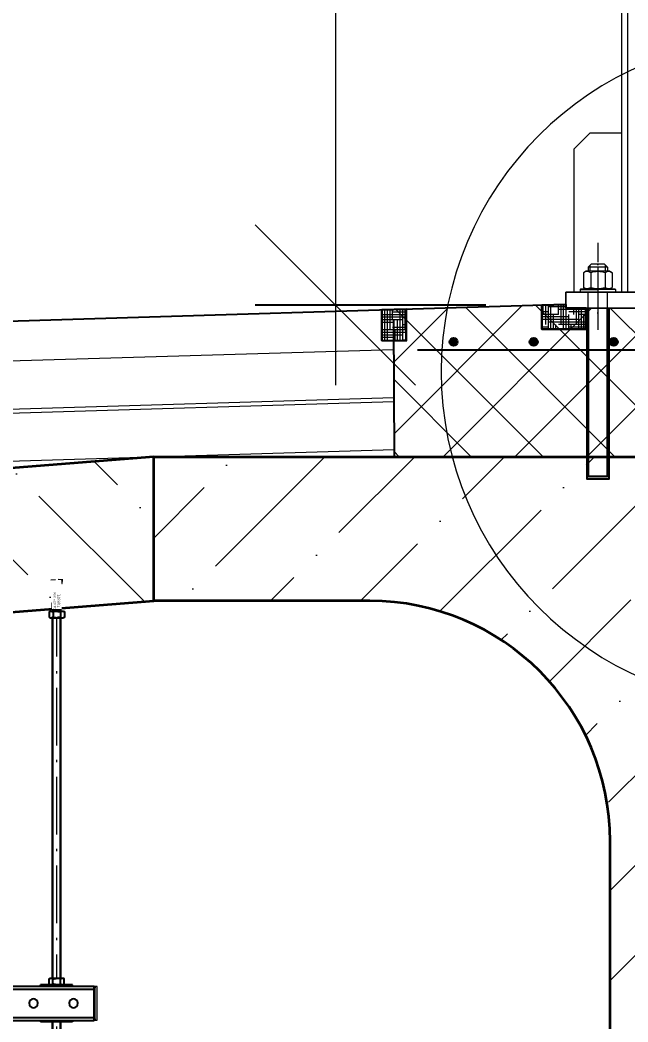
# Model space of a CAD drawing. Header units: millimetres. Extents: x 6546658 to 12951752, y -1354198 to 1102852.
# Drawn here: x 11716699 to 11717459, y -1867 to -616 of the extents above; entities that cross this region are included whole.
import ezdxf
from ezdxf import colors
from ezdxf.entities.mleader import LeaderData, LeaderLine
from ezdxf.enums import TextEntityAlignment as Align
from ezdxf.math import Vec2, Vec3

# ---------------------------------------------------------------- set-up
doc = ezdxf.new("R2010")
doc.units = ezdxf.units.MM
doc.set_wipeout_variables(frame=1)
for name, pattern in [('ACAD_ISO02W100', [15, 12, -3]), ('ACAD_ISO04W100', [30, 24, -3, 0, -3]), ('ACAD_ISO10W100', [18.5, 12, -3, 0.5, -3]), ('phl_thick', [0]), ('штриховая', [19.05, 12.7, -6.35])]:
    doc.linetypes.add(name, pattern=pattern)
doc.layers.get('Defpoints').update_dxf_attribs({"color": 254, "lineweight": 0})
for name, color, linetype, lineweight in [('!!! Текст', 1, 'Continuous', 25), ('1-Асфальт', 22, 'Continuous', 30), ('1-Бетон', 114, 'Continuous', 35), ('1-Тонкая', 5, 'Continuous', 20), ('1-Штриховка', 8, 'Continuous', 9), ('ИС_Выноска', 3, 'Continuous', 18), ('ИС_Выноски', 3, 'Continuous', 18), ('ИС_ПС_Невид', 4, 'штриховая', 18), ('ИС_ПС_Тон', 71, 'Continuous', 18), ('ИС_Размер', 3, 'Continuous', 18), ('ИС_Размеры', 3, 'Continuous', 18), ('Тонкая', 3, 'Continuous', 15)]:
    doc.layers.add(name, color=color, linetype=linetype, lineweight=lineweight)
doc.layers.add('projection', color=7, linetype='Continuous')
doc.layers.add('Красный поперечник', color=1, linetype='Continuous')
doc.styles.add('0', font='isocpeur.ttf', dxfattribs={"width": 0.8, "oblique": 15})
doc.styles.add('ISO', font='isocpeur.ttf', dxfattribs={"width": 0.8, "oblique": 10})
doc.styles.add('ISOCPEUR', font='isocpeur.ttf', dxfattribs={"width": 0.8, "oblique": 15})
doc.dimstyles.new('М100', dxfattribs={"dimscale": 100, "dimtxt": 2.5, "dimasz": 2, "dimexe": 1, "dimexo": 1, "dimgap": 1, "dimtad": 1, "dimdec": 0, "dimzin": 0, "dimdsep": 46, "dimtxsty": '0', "dimblk": 'OBLIQUE', "dimcen": 0.09, "dimdle": 1, "dimclrd": 256, "dimclre": 256, "dimclrt": 256, "dimadec": 4, "dimazin": 0, "dimtfac": 1, "dimtdec": 0, "dimtofl": 0, "dimtmove": 1, "dimatfit": 2, "dimfxl": 1, "dimtolj": 1, "dimtzin": 0, "dimlwd": -1, "dimarcsym": 0})

# ---------------------------------------------------------------- blocks, each defined once
blk = doc.blocks.new('1530')
at = {"layer": '1-Штриховка'}
h = blk.add_hatch(dxfattribs=at)
h.set_pattern_fill('ANSI36', color=256, scale=25, style=0)
h.set_pattern_definition([(45, (-1571632.81, 568569.22), (42.0949506, 154.348152), [198.4375, -39.6875, 0, -39.6875])])
h.paths.add_polyline_path([(130, -480), (130, -1117.2, 0.198927), (188.7, -1258.7), (310, -1380), (295, -1530), (-295, -1530), (-310, -1380), (-188.6, -1258.6, 0.198898), (-130, -1117), (-130, -480, 0.414214), (-430, -180), (-700, -180), (-700, 0), (700, 0), (700, -180), (430, -180, 0.414224)])
at = {"layer": '1-Бетон'}
for p, q in [((-700, 0), (700, 0)), ((-700, -180), (-700, 0)), ((-430, -180), (-700, -180)), ((-130, -1117.2), (-130, -480))]:
    blk.add_line(p, q, dxfattribs=at)
blk.add_arc((-430, -480), 300, 0, 90, dxfattribs=at)
blk = doc.blocks.new('_Oblique')
at = {"color": 0, "linetype": 'ByBlock', "lineweight": -2}
blk.add_line((-0.5, -0.5), (0.5, 0.5), dxfattribs=at)
blk = doc.blocks.new('*D541')
at = {"layer": 'Defpoints', "color": 0, "linetype": 'Continuous', "transparency": 16777216}
for p in [(11717166.2, 1230.5), (11717166.2, -326.6), (11715166.2, -959.3)]:
    blk.add_point(p, dxfattribs=at)
at = {"layer": 'ИС_Размер', "lineweight": -2, "transparency": 16777216}
for p, q in [((11715166.2, -859.3), (11715166.2, 1330.5)), ((11717166.2, -226.6), (11717166.2, 1330.5))]:
    blk.add_line(p, q, dxfattribs=at)
at = {"layer": 'ИС_Размер', "transparency": 16777216}
blk.add_line((11715066.2, 1230.5), (11717266.2, 1230.5), dxfattribs=at)
at = {"layer": 'ИС_Размер', "linetype": 'Continuous', "transparency": 16777216, "xscale": 200, "yscale": 200, "zscale": 200, "rotation": 180}
blk.add_blockref('_Oblique', (11715166.2, 1230.5), dxfattribs=at)
at = {"layer": 'ИС_Размер', "linetype": 'Continuous', "transparency": 16777216, "xscale": 200, "yscale": 200, "zscale": 200}
blk.add_blockref('_Oblique', (11717166.2, 1230.5), dxfattribs=at)
at = {"layer": 'ИС_Размер', "linetype": 'Continuous', "transparency": 16777216, "insert": (11716166.2, 1455.5), "char_height": 250, "attachment_point": 5, "style": '0'}
blk.add_mtext('\\A1;2000', dxfattribs=at)
blk = doc.blocks.new('*D543')
at = {"layer": 'Defpoints', "color": 0, "transparency": 16777216}
for p in [(11717665.8, 1230.5), (11717166.2, -326.6), (11717665.8, -966.4)]:
    blk.add_point(p, dxfattribs=at)
at = {"layer": 'ИС_Размер', "lineweight": -2, "transparency": 16777216}
for p, q in [((11717166.2, -226.6), (11717166.2, 1330.5)), ((11717665.8, -866.4), (11717665.8, 1330.5))]:
    blk.add_line(p, q, dxfattribs=at)
at = {"layer": 'ИС_Размер', "transparency": 16777216}
blk.add_line((11717066.2, 1230.5), (11717765.8, 1230.5), dxfattribs=at)
at = {"layer": 'ИС_Размер', "transparency": 16777216, "xscale": 200, "yscale": 200, "zscale": 200, "rotation": 180}
blk.add_blockref('_Oblique', (11717166.2, 1230.5), dxfattribs=at)
at = {"layer": 'ИС_Размер', "transparency": 16777216, "xscale": 200, "yscale": 200, "zscale": 200}
blk.add_blockref('_Oblique', (11717665.8, 1230.5), dxfattribs=at)
at = {"layer": 'ИС_Размер', "transparency": 16777216, "insert": (11717416, 1455.5), "char_height": 250, "attachment_point": 5, "style": '0'}
blk.add_mtext('\\A1;500', dxfattribs=at)
blk = doc.blocks.new('*D545')
at = {"layer": 'Defpoints', "color": 0, "linetype": 'Continuous', "transparency": 16777216}
for p in [(11718666.2, 2800.8), (11718666.2, -924.1), (11687216.5, -1714.1)]:
    blk.add_point(p, dxfattribs=at)
at = {"layer": 'ИС_Размер', "lineweight": -2, "transparency": 16777216}
for p, q in [((11687216.5, -1614.1), (11687216.5, 2900.8)), ((11718666.2, -824.1), (11718666.2, 2900.8))]:
    blk.add_line(p, q, dxfattribs=at)
at = {"layer": 'ИС_Размер', "transparency": 16777216}
blk.add_line((11687116.5, 2800.8), (11718766.2, 2800.8), dxfattribs=at)
at = {"layer": 'ИС_Размер', "linetype": 'Continuous', "transparency": 16777216, "xscale": 200, "yscale": 200, "zscale": 200, "rotation": 180}
blk.add_blockref('_Oblique', (11687216.5, 2800.8), dxfattribs=at)
at = {"layer": 'ИС_Размер', "linetype": 'Continuous', "transparency": 16777216, "xscale": 200, "yscale": 200, "zscale": 200}
blk.add_blockref('_Oblique', (11718666.2, 2800.8), dxfattribs=at)
at = {"layer": 'ИС_Размер', "linetype": 'Continuous', "transparency": 16777216, "insert": (11702941.4, 3025.8), "char_height": 250, "attachment_point": 5, "style": '0'}
blk.add_mtext('\\A1;31450', dxfattribs=at)
blk = doc.blocks.new('*D546')
at = {"layer": 'Defpoints', "color": 0, "linetype": 'Continuous', "transparency": 16777216}
for p in [(11703316.2, 2020.2), (11717166.2, -326.6), (11703316.2, -1315.3)]:
    blk.add_point(p, dxfattribs=at)
at = {"layer": 'ИС_Размер', "lineweight": -2, "transparency": 16777216}
for p, q in [((11703316.2, -1215.3), (11703316.2, 2120.2)), ((11717166.2, -226.6), (11717166.2, 2120.2))]:
    blk.add_line(p, q, dxfattribs=at)
at = {"layer": 'ИС_Размер', "transparency": 16777216}
blk.add_line((11717266.2, 2020.2), (11703216.2, 2020.2), dxfattribs=at)
at = {"layer": 'ИС_Размер', "linetype": 'Continuous', "transparency": 16777216, "xscale": 200, "yscale": 200, "zscale": 200, "rotation": 180}
blk.add_blockref('_Oblique', (11703316.2, 2020.2), dxfattribs=at)
at = {"layer": 'ИС_Размер', "linetype": 'Continuous', "transparency": 16777216, "xscale": 200, "yscale": 200, "zscale": 200}
blk.add_blockref('_Oblique', (11717166.2, 2020.2), dxfattribs=at)
at = {"layer": 'ИС_Размер', "linetype": 'Continuous', "transparency": 16777216, "insert": (11710241.2, 2245.2), "char_height": 250, "attachment_point": 5, "style": '0'}
blk.add_mtext('\\A1;13850', dxfattribs=at)
blk = doc.blocks.new('*D559')
at = {"layer": 'Defpoints', "color": 0, "transparency": 16777216}
for p in [(11717451.2, 128.1), (11717093.3, -971.9), (11717381.2, -971.9)]:
    blk.add_point(p, dxfattribs=at)
at = {"layer": 'ИС_Размер', "transparency": 16777216}
blk.add_line((11717093.3, 228.1), (11717093.3, -1071.9), dxfattribs=at)
at = {"layer": 'ИС_Размер', "lineweight": -2, "transparency": 16777216}
for p, q in [((11717351.2, 128.1), (11716993.3, 128.1)), ((11717281.2, -971.9), (11716993.3, -971.9))]:
    blk.add_line(p, q, dxfattribs=at)
at = {"layer": 'ИС_Размер', "transparency": 16777216, "xscale": 200, "yscale": 200, "zscale": 200}
for p, rotation in [((11717093.3, 128.1), 90), ((11717093.3, -971.9), 270)]:
    blk.add_blockref('_Oblique', p, dxfattribs=dict(at, rotation=rotation))
at = {"layer": 'ИС_Размер', "transparency": 16777216, "insert": (11716868.3, -421.9), "char_height": 250, "attachment_point": 5, "rotation": 90, "style": '0'}
blk.add_mtext('\\A1;1100', dxfattribs=at)
blk = doc.blocks.new('_None')
blk = doc.blocks.new('*U453')
at = {"transparency": 33554508}
h = blk.add_hatch(color=256, dxfattribs=at)
h.dxf.hatch_style = 1
h.paths.add_polyline_path([(5, 0, 1), (-5, 0, 1)])
blk.add_circle((0, 0), 5)
blk = doc.blocks.new('*U454')
at = {"color": 0, "linetype": 'ByBlock', "lineweight": -2, "transparency": 16777216}
for p in [(0, 0), (100, 0), (200, 0), (300, 0), (400, 0), (500, 0), (600, 0), (700, 0), (800, 0), (900, 0), (1000, 0), (1100, 0)]:
    blk.add_blockref('*U453', p, dxfattribs=at)
blk = doc.blocks.new('АРМ СП')
blk.add_lwpolyline([(5218916.2, 58164.6), (5220106.2, 58164.6)])
blk.add_blockref('*U454', (5218961.2, 58174.6))
blk = doc.blocks.new('*U502')
blk.add_wipeout([(-5, -845.3), (5, -845.3), (5, 0), (-5, 0)]).dxf.layer = 'projection'
at = {"layer": 'projection', "color": 252, "linetype": 'Continuous', "lineweight": 0}
for p, q in [((-4.1, 0), (-4.1, -845.3)), ((4.1, -845.3), (4.1, 0))]:
    blk.add_line(p, q, dxfattribs=at)
at = {"layer": 'projection', "linetype": 'ACAD_ISO10W100', "lineweight": 0, "ltscale": 6}
blk.add_line((0, 5), (0, -850.3), dxfattribs=at)
at = {"layer": 'projection', "color": 0, "linetype": 'Continuous', "lineweight": -2}
blk.add_lwpolyline([(5, -845.3), (5, 0), (-5, 0), (-5, -845.3)], close=True, dxfattribs=at)
at = {"layer": 'projection', "color": 251, "style": 'ISO', "oblique": 10}
blk.add_text('M10', height=1.81, dxfattribs=at).set_placement((-4, -2.2), (-0.2, -2.2), align=Align.ALIGNED)
at = {"layer": 'projection', "color": 251, "insert": (0.1, -4.4), "char_height": 0.6, "attachment_point": 5, "style": 'ISO'}
blk.add_mtext_dynamic_manual_height_columns('1 м^I339795\\P2 м^I339796\\P3 м^I216418', width=6.652, gutter_width=10.1, heights=[0], dxfattribs=at)
blk = doc.blocks.new('*U464')
at = {"color": 0, "lineweight": -2}
blk.add_wipeout([(-2.3, -6), (-0.5, -6.8), (-0.2, -6.8), (0, -6.4), (0, 6.4), (-0.2, 6.8), (-0.5, 6.8), (-2.3, 6), (-24.8, 6), (-39.4, 7.3), (-39.7, 7), (-40.2, 1.8), (-25, 0.5), (-25, -0.5), (-40.2, -1.8), (-39.7, -7), (-39.4, -7.3), (-24.8, -6)], dxfattribs=at)
at = {"color": 0, "lineweight": 0}
for p, q in [((-39.4, 7.3), (-39.8, 1.8)), ((-2.3, 6), (-2.3, -6)), ((-0.5, 6.8), (-0.5, -6.8)), ((-39.4, -7.3), (-39.8, -1.8))]:
    blk.add_line(p, q, dxfattribs=at)
at = {"layer": 'Defpoints', "color": 251, "lineweight": 0}
blk.add_line((-37.5, -6.7), (-37.6, -6.7), dxfattribs=at)
blk.add_lwpolyline([(-37.6, -6.4), (-38.8, -6.5, 0.414214), (-38.9, -6.6), (-38.9, -6.7, 0.414214), (-38.8, -6.8), (-37.6, -6.7, 0.414214), (-37.5, -6.6), (-37.5, -6.5, 0.414214), (-37.6, -6.4), (-38.8, -6.5)], format="xyb", dxfattribs=at)
blk.add_open_spline([(-37.5, -6.7), (-37.5, -6.7), (-37.4, -6.7), (-37.2, -6), (-36.7, -7), (-36.5, -5.9), (-36, -6.9), (-35.8, -5.8), (-35.3, -6.9), (-35.1, -5.8), (-34.8, -6.5), (-34.6, -6.5), (-34.6, -6.5)], degree=3, knots=[847.876404, 847.876404, 847.876404, 847.876404, 848.512248, 1060.644283, 1272.768372, 1484.892462, 1697.024496, 1909.156531, 2121.272685, 2333.396775, 2545.520874, 2546.15995, 2546.15995, 2546.15995, 2546.15995], dxfattribs=at)
at = {"layer": 'Defpoints', "color": 251, "style": 'ISO', "oblique": 10}
blk.add_text('HKD M10x40', height=2.5, dxfattribs=at).set_placement((-13.5, 2.8), align=Align.MIDDLE_CENTER)
at = {"layer": 'Defpoints', "color": 251, "style": 'ISO', "oblique": 10, "width": 0.9}
blk.add_text('376967', height=3.5, dxfattribs=at).set_placement((-13.5, -2.5), align=Align.MIDDLE_CENTER)
blk = doc.blocks.new('BLK_20120927065526736_000')
at = {"layer": 'projection', "color": 7, "linetype": 'phl_thick'}
for p, q in [((-9.45, 7.328249), (-8.5, 8)), ((-9.45, 7.328249), (-9.261816, 7.456942)), ((-9.45, 0.671751), (-9.45, 7.328249)), ((-8.5, 0), (-9.45, 0.671751)), ((-9.261816, 0.543058), (-9.45, 0.671751)), ((-9.261816, 7.456942), (-9.077345, 7.574275)), ((-9.077345, 0.425725), (-9.261816, 0.543058)), ((-9.077345, 7.574275), (-8.896107, 7.680574)), ((-8.896107, 0.319425), (-9.077345, 0.425725)), ((-8.896107, 7.680574), (-8.717638, 7.776109)), ((-8.717638, 0.223891), (-8.896107, 0.319425)), ((-8.717638, 7.776109), (-8.541487, 7.861093)), ((-8.541487, 0.138907), (-8.717638, 0.223891)), ((-8.541487, 7.861093), (-8.367213, 7.935687)), ((-8.367213, 0.064313), (-8.541487, 0.138907)), ((-8.5, 8), (8.5, 8)), ((-8.5, 0), (8.5, 0)), ((-8.367213, 7.935687), (-8.194382, 8)), ((-8.194382, 0), (-8.367213, 0.064313)), ((-6.037417, 7.921968), (-6.244063, 8)), ((-6.244063, 0), (-6.037417, 0.078032)), ((-5.828593, 7.829234), (-6.037417, 7.921968)), ((-6.037417, 0.078032), (-5.828593, 0.170766)), ((-5.616844, 7.721585), (-5.828593, 7.829234)), ((-5.828593, 0.170766), (-5.616844, 0.278415)), ((-5.401411, 7.598703), (-5.616844, 7.721585)), ((-5.616844, 0.278415), (-5.401411, 0.401296)), ((-5.181511, 7.460161), (-5.401411, 7.598703)), ((-5.401411, 0.401296), (-5.181511, 0.539839)), ((-4.956327, 7.305413), (-5.181511, 7.460161)), ((-5.181511, 0.539839), (-4.956327, 0.694587)), ((-4.725, 7.133794), (-4.956327, 7.305413)), ((-4.956327, 0.694587), (-4.725, 0.866206)), ((-4.725, 7.133794), (-4.258313, 7.287937)), ((-4.725, 0.866206), (-4.725, 7.133794)), ((-4.258313, 0.712063), (-4.725, 0.866206)), ((-4.258313, 7.287937), (-3.8038, 7.425619)), ((-3.8038, 0.574382), (-4.258313, 0.712063)), ((-3.8038, 7.425619), (-3.35974, 7.547519)), ((-3.35974, 0.452481), (-3.8038, 0.574382)), ((-3.35974, 7.547519), (-2.924505, 7.654201)), ((-2.924505, 0.345799), (-3.35974, 0.452481)), ((-2.924505, 7.654201), (-2.496548, 7.746114)), ((-2.496548, 0.253886), (-2.924505, 0.345799)), ((-2.496548, 7.746114), (-2.074375, 7.823606)), ((-2.074375, 0.176394), (-2.496548, 0.253886)), ((-2.074375, 7.823606), (-1.656537, 7.886923)), ((-1.656537, 0.113076), (-2.074375, 0.176394)), ((-1.656537, 7.886923), (-1.241606, 7.936217)), ((-1.241606, 0.063783), (-1.656537, 0.113076)), ((-1.241606, 7.936217), (-0.828163, 7.971539)), ((-0.828163, 0.02846), (-1.241606, 0.063783)), ((-0.828163, 7.971539), (-0.414779, 7.992848)), ((-0.414779, 0.007152), (-0.828163, 0.02846)), ((-0.414779, 7.992848), (0, 8)), ((0, 0), (-0.414779, 0.007152)), ((0.414779, 7.992848), (0, 8)), ((0, 0), (0.414779, 0.007152)), ((0.828163, 7.971539), (0.414779, 7.992848)), ((0.414779, 0.007152), (0.828163, 0.02846)), ((1.241606, 7.936217), (0.828163, 7.971539)), ((0.828163, 0.02846), (1.241606, 0.063783)), ((1.656537, 7.886923), (1.241606, 7.936217)), ((1.241606, 0.063783), (1.656537, 0.113076)), ((2.074375, 7.823606), (1.656537, 7.886923)), ((1.656537, 0.113076), (2.074375, 0.176394)), ((2.496548, 7.746114), (2.074375, 7.823606)), ((2.074375, 0.176394), (2.496548, 0.253886)), ((2.924505, 7.654201), (2.496548, 7.746114)), ((2.496548, 0.253886), (2.924505, 0.345799)), ((3.35974, 7.547519), (2.924505, 7.654201)), ((2.924505, 0.345799), (3.35974, 0.452481)), ((3.8038, 7.425619), (3.35974, 7.547519)), ((3.35974, 0.452481), (3.8038, 0.574382)), ((4.258313, 7.287937), (3.8038, 7.425619)), ((3.8038, 0.574382), (4.258313, 0.712063)), ((4.725, 7.133794), (4.258313, 7.287937)), ((4.258313, 0.712063), (4.725, 0.866206)), ((4.725, 7.133794), (4.956327, 7.305413)), ((4.725, 0.866206), (4.725, 7.133794)), ((4.956327, 0.694587), (4.725, 0.866206)), ((4.956327, 7.305413), (5.181511, 7.460161)), ((5.181511, 0.539839), (4.956327, 0.694587)), ((5.181511, 7.460161), (5.401411, 7.598703)), ((5.401411, 0.401296), (5.181511, 0.539839)), ((5.401411, 7.598703), (5.616844, 7.721585)), ((5.616844, 0.278415), (5.401411, 0.401296)), ((5.616844, 7.721585), (5.828593, 7.829234)), ((5.828593, 0.170766), (5.616844, 0.278415)), ((5.828593, 7.829234), (6.037417, 7.921968)), ((6.037417, 0.078032), (5.828593, 0.170766)), ((6.037417, 7.921968), (6.244063, 8)), ((6.244063, 0), (6.037417, 0.078032)), ((8.367213, 7.935687), (8.194382, 8)), ((8.194382, 0), (8.367213, 0.064313)), ((8.541487, 7.861093), (8.367213, 7.935687)), ((8.367213, 0.064313), (8.541487, 0.138907)), ((9.45, 7.328249), (8.5, 8)), ((8.5, 0), (9.45, 0.671751)), ((8.717638, 7.776109), (8.541487, 7.861093)), ((8.541487, 0.138907), (8.717638, 0.223891)), ((8.896107, 7.680574), (8.717638, 7.776109)), ((8.717638, 0.223891), (8.896107, 0.319425)), ((9.077345, 7.574275), (8.896107, 7.680574)), ((8.896107, 0.319425), (9.077345, 0.425725)), ((9.261816, 7.456942), (9.077345, 7.574275)), ((9.077345, 0.425725), (9.261816, 0.543058)), ((9.45, 7.328249), (9.261816, 7.456942)), ((9.261816, 0.543058), (9.45, 0.671751)), ((9.45, 0.671751), (9.45, 7.328249))]:
    blk.add_line(p, q, dxfattribs=at)
blk = doc.blocks.new('*U477')
blk.add_wipeout([(-8.5, 0), (-9.45, 0.671751), (-9.45, 7.328249), (-8.5, 8), (8.5, 8), (9.45, 7.328249), (9.45, 0.671751), (8.5, 0)])
at = {"layer": 'projection'}
blk.add_blockref('BLK_20120927065526736_000', (0, 0), dxfattribs=at)
blk = doc.blocks.new('a10_40 2da')
at = {"layer": 'projection', "color": 7, "linetype": 'phl_thick'}
for p, q in [((-20, 2), (20, 2)), ((-20, 0), (-20, 2)), ((-20, 0), (20, 0)), ((20, 0), (20, 2))]:
    blk.add_line(p, q, dxfattribs=at)
blk = doc.blocks.new('*U499')
blk.add_wipeout([(-20, 0), (-20, 2), (20, 2), (20, 0)])
at = {"layer": 'projection'}
blk.add_blockref('a10_40 2da', (0, 0), dxfattribs=at)
blk = doc.blocks.new('*U497')
at = {"color": 1, "linetype": 'phl_thick', "lineweight": 18}
for p, q in [((-3.55, 42.438034), (-1.970755, 42.465601)), ((-3.55, 0.061966), (-3.55, 42.438034)), ((-1.970755, 42.465601), (0, 42.5)), ((-1.93803, 42.462215), (-1.970755, 42.465601)), ((-1.904578, 42.450806), (-1.93803, 42.462215)), ((-1.870533, 42.431171), (-1.904578, 42.450806)), ((-1.83603, 42.403122), (-1.870533, 42.431171)), ((-1.801203, 42.366482), (-1.83603, 42.403122)), ((-1.766196, 42.321266), (-1.801203, 42.366482)), ((-1.731154, 42.267593), (-1.766196, 42.321266)), ((-1.696224, 42.205585), (-1.731154, 42.267593)), ((-1.66155, 42.135359), (-1.696224, 42.205585)), ((-1.627261, 42.057114), (-1.66155, 42.135359)), ((-1.593496, 41.971218), (-1.627261, 42.057114)), ((-1.560398, 41.878059), (-1.593496, 41.971218)), ((-1.52811, 41.778023), (-1.560398, 41.878059)), ((-1.49677, 41.671555), (-1.52811, 41.778023)), ((-1.466501, 41.559277), (-1.49677, 41.671555)), ((-1.437418, 41.441841), (-1.466501, 41.559277)), ((-1.409638, 41.319906), (-1.437418, 41.441841)), ((-1.382981, 41.192698), (-1.409638, 41.319906)), ((-1.357054, 41.058123), (-1.382981, 41.192698)), ((-1.332021, 40.916533), (-1.357054, 41.058123)), ((-1.308061, 40.768333), (-1.332021, 40.916533)), ((-1.285347, 40.613937), (-1.308061, 40.768333)), ((-1.264027, 40.453869), (-1.285347, 40.613937)), ((-1.244219, 40.288734), (-1.264027, 40.453869)), ((-1.226046, 40.119133), (-1.244219, 40.288734)), ((-1.209624, 39.945662), (-1.226046, 40.119133)), ((-1.195038, 39.768875), (-1.209624, 39.945662)), ((-1.182336, 39.589476), (-1.195038, 39.768875)), ((-1.17157, 39.408194), (-1.182336, 39.589476)), ((-1.16279, 39.225761), (-1.17157, 39.408194)), ((-1.156022, 39.042927), (-1.16279, 39.225761)), ((-1.151236, 38.860487), (-1.156022, 39.042927)), ((-1.148392, 38.679245), (-1.151236, 38.860487)), ((-1.147453, 38.5), (-1.148392, 38.679245)), ((0, 38.5), (-1.147453, 38.5)), ((-1.147453, 4), (-1.147453, 38.5)), ((0, 0), (0, 42.5)), ((10.5, 41.534889), (0, 41.534889)), ((10.5, 41.034889), (0, 41.034889)), ((10.5, 38.412155), (0, 38.412155)), ((10.5, 38.001904), (0, 38.001904)), ((10.5, 0.965111), (10.5, 41.534889)), ((0, 35.4), (-0.000021, 35.4)), ((0, 32), (-0.000021, 32)), ((0, 36.4), (-0.000019, 36.4)), ((10.5, 36.034889), (0, 36.034889)), ((10.5, 35.534889), (0, 35.534889)), ((10.5, 34), (0, 34)), ((10.5, 33.5), (0, 33.5)), ((10.5, 25.25), (0, 25.25)), ((10.5, 24.75), (0, 24.75)), ((10.5, 17.75), (0, 17.75)), ((10.5, 17.25), (0, 17.25)), ((-1.970755, 0.034399), (-3.55, 0.061966)), ((-1.970755, 0.034399), (-1.93803, 0.037785)), ((0, 0), (-1.970755, 0.034399)), ((-1.93803, 0.037785), (-1.904578, 0.049194)), ((-1.904578, 0.049194), (-1.870533, 0.068829)), ((-1.870533, 0.068829), (-1.83603, 0.096878)), ((-1.83603, 0.096878), (-1.801203, 0.133518)), ((-1.801203, 0.133518), (-1.766196, 0.178734)), ((-1.766196, 0.178734), (-1.731154, 0.232407)), ((-1.731154, 0.232407), (-1.696224, 0.294415)), ((-1.696224, 0.294415), (-1.66155, 0.364641)), ((-1.66155, 0.364641), (-1.627261, 0.442886)), ((-1.627261, 0.442886), (-1.593496, 0.528782)), ((-1.593496, 0.528782), (-1.560398, 0.621941)), ((-1.560398, 0.621941), (-1.52811, 0.721977)), ((-1.52811, 0.721977), (-1.49677, 0.828445)), ((-1.49677, 0.828445), (-1.466501, 0.940723)), ((-1.466501, 0.940723), (-1.437418, 1.058159)), ((-1.437418, 1.058159), (-1.409638, 1.180094)), ((-1.409638, 1.180094), (-1.382981, 1.307302)), ((-1.382981, 1.307302), (-1.357054, 1.441877)), ((-1.357054, 1.441877), (-1.332021, 1.583467)), ((-1.332021, 1.583467), (-1.308061, 1.731667)), ((-1.308061, 1.731667), (-1.285347, 1.886063)), ((-1.285347, 1.886063), (-1.264027, 2.046131)), ((-1.264027, 2.046131), (-1.244219, 2.211266)), ((-1.244219, 2.211266), (-1.226046, 2.380867)), ((-1.226046, 2.380867), (-1.209624, 2.554338)), ((-1.209624, 2.554338), (-1.195038, 2.731125)), ((-1.195038, 2.731125), (-1.182336, 2.910524)), ((-1.182336, 2.910524), (-1.17157, 3.091806)), ((-1.17157, 3.091806), (-1.16279, 3.274239)), ((-1.16279, 3.274239), (-1.156022, 3.457073)), ((-1.156022, 3.457073), (-1.151236, 3.639513)), ((-1.151236, 3.639513), (-1.148392, 3.820755)), ((-1.148392, 3.820755), (-1.147453, 4)), ((0, 4), (-1.147453, 4)), ((0, 10.5), (-0.000021, 10.5)), ((0, 7.1), (-0.000021, 7.1)), ((0, 6.1), (-0.000019, 6.1)), ((10.5, 9), (0, 9)), ((10.5, 8.5), (0, 8.5)), ((10.5, 6.965111), (0, 6.965111)), ((10.5, 6.465111), (0, 6.465111)), ((10.5, 4.498096), (0, 4.498096)), ((10.5, 4.087845), (0, 4.087845)), ((10.5, 1.465111), (0, 1.465111)), ((10.5, 0.965111), (0, 0.965111))]:
    blk.add_line(p, q, dxfattribs=at)
blk = doc.blocks.new('*U500')
blk.add_wipeout([(0.3, 42.9), (700.3, 42.9), (700.3, 0.4), (0.3, 0.4)])
for p, q in [((0.3, 42.9), (0.3, 0.4)), ((700.3, 42.9), (700.3, 0.4))]:
    blk.add_line(p, q)
at = {"layer": 'projection', "color": 7, "linetype": 'phl_thick'}
for p, q in [((0.3, 42.9), (700.3, 42.9)), ((0.3, 39.4), (700.3, 39.4)), ((0.3, 3.9), (700.3, 3.9)), ((0.3, 0.4), (700.3, 0.4))]:
    blk.add_line(p, q, dxfattribs=at)
for centre in [(24.3, 21.6), (74.3, 21.6), (124.3, 21.6), (174.3, 21.6), (224.3, 21.6), (274.3, 21.6), (324.3, 21.6), (374.3, 21.6), (424.3, 21.6), (474.3, 21.6), (524.3, 21.6), (574.3, 21.6), (624.3, 21.6), (674.3, 21.6)]:
    blk.add_circle(centre, 5.5, dxfattribs=at)
blk = doc.blocks.new('A$C3171ec87')
at = {"layer": 'Тонкая', "color": 1, "linetype": 'ACAD_ISO04W100'}
blk.add_line((0, 61.5), (0, -47.1), dxfattribs=at)
at = {"layer": 'Тонкая'}
for p, q in [((-14.8, 26), (-18, 24.2)), ((14.8, 26), (-14.8, 26)), ((-12, 31.2), (-8.4, 34.8)), ((-12, 31.2), (-12, 26)), ((12, 31.2), (-12, 31.2)), ((-9.5, 26), (-9.5, 33.7)), ((8.4, 34.8), (-8.4, 34.8)), ((12, 31.2), (8.4, 34.8)), ((9.5, 26), (9.5, 33.7)), ((12, 31.2), (12, 26)), ((14.8, 26), (18, 24.2)), ((-18, 24.2), (-18, 5.8)), ((-9, 24.2), (-9, 5.8)), ((9, 24.2), (9, 5.8)), ((18, 24.2), (18, 5.8)), ((-22, 3.2), (-21.2, 4)), ((-22, 3.2), (-22, 0)), ((-22, 3.2), (0, 3.2)), ((-21.2, 4), (0, 4)), ((-21.2, 4), (5.2, 4)), ((-14.8, 4), (-18, 5.8)), ((0.1, 4), (-17.9, 4)), ((14.8, 4), (-14.8, 4)), ((0, 4), (21.2, 4)), ((22, 3.2), (0, 3.2)), ((14.8, 4), (18, 5.8)), ((22, 3.2), (21.2, 4)), ((22, 3.2), (22, 0))]:
    blk.add_line(p, q, dxfattribs=at)
for centre, radius, start, end in [((-13.5, 17.5), 8.04, 55.8499, 124.1501), ((0, -4.1), 29.6, 72.3785, 107.6215), ((13.5, 17.5), 8.04, 55.8499, 124.1501), ((-13.5, 12.5), 8.04, 235.8499, 304.1501), ((0, 34.1), 29.6, 252.3785, 287.6215), ((13.5, 12.5), 8.04, 235.8499, 304.1501)]:
    blk.add_arc(centre, radius, start, end, dxfattribs=at)
blk = doc.blocks.new('куей34')
at = {"layer": '!!! Текст', "ltscale": 100}
h = blk.add_hatch(dxfattribs=at)
h.set_pattern_fill('AR-SAND', scale=0.02)
h.set_pattern_definition([(37.5, (-275076.86385, 6772.6949), (-0.032000626, 0.9788264747), [0, -0.77216, 0, -0.8636, 0, -0.8255]), (7.5, (-275076.8639, 6772.6949), (0.899046566, 1.433650201), [0, -0.41656, 0, -0.69596, 0, -0.2667]), (327.5, (-275077.4887, 6772.6949), (1.5819847405, 0.0028743694), [0, -0.254, 0, -0.9144, 0, -1.1938]), (317.5, (-275077.4887, 6772.6949), (1.527112905, 0.4458586465), [0, -0.127, 0, -0.59944, 0, -0.6858])])
h.paths.add_polyline_path([(112, -20), (112, -230), (96, -230), (96, -233), (114, -233), (114, -20), (113.1, -20)])
h.paths.add_polyline_path([(86, -20), (86, -233), (96, -233), (96, -230), (88, -230), (88, -20), (87.5, -20)])
at = {"layer": '1-Штриховка', "transparency": 33554687}
h = blk.add_hatch(dxfattribs=at)
h.set_pattern_fill('HOUND', color=256, scale=2)
h.set_pattern_definition([(0, (-908376.674, 295002.561), (12.7, 3.175), [50.8, -25.4]), (90, (-908376.674, 295002.561), (-3.175, -12.7), [50.8, -25.4])])
h.paths.add_polyline_path([(140, -20), (140, -15.6), (170, -16.2), (170, -46.4), (115, -46.4), (115, -20)])
h = blk.add_hatch(dxfattribs=at)
h.set_pattern_fill('HOUND', color=256, scale=2)
h.set_pattern_definition([(0, (-908376.674, 295002.561), (12.7, 3.175), [50.8, -25.4]), (90, (-908376.674, 295002.561), (-3.175, -12.7), [50.8, -25.4])])
h.paths.add_polyline_path([(140, -20), (140, -15.6), (170, -16.2), (170, -46.4), (115, -46.4), (115, -20)])
at = {"layer": '!!! Текст', "ltscale": 100}
for points in [[(114, -20), (114, -233), (86, -233), (86, -20)], [(112, -20), (112, -230), (88, -230), (88, -20)]]:
    blk.add_lwpolyline(points, dxfattribs=at)
at = {"lineweight": 15}
for p, q in [((62.7, 0), (62.7, 1080)), ((70, 0), (70, 1080))]:
    blk.add_line(p, q, dxfattribs=at)
at = {"linetype": 'ACAD_ISO10W100', "ltscale": 2.5}
blk.add_line((100, 23.4), (100, -33.6), dxfattribs=at)
at = {"color": 3, "linetype": 'ACAD_ISO02W100', "lineweight": 15, "ltscale": 2}
for p, q in [((88, -40), (88, -100)), ((112, -40), (112, -100))]:
    blk.add_line(p, q, dxfattribs=at)
at = {"lineweight": 15}
blk.add_lwpolyline([(70, 198.3), (110, 198.3), (130, 178.3), (130, 0)], dxfattribs=at)
blk.add_lwpolyline([(140, -20), (-140, -20), (-140, 0), (140, 0)], close=True, dxfattribs=at)
at = {"layer": '1-Асфальт', "transparency": 33554687}
blk.add_lwpolyline([(140, -15.6), (170, -16.2), (170, -46.4), (115, -46.4), (115, -20), (140, -20), (140, -15.6)], dxfattribs=at)
blk.add_lwpolyline([(140, -15.6), (170, -16.2), (170, -46.4), (115, -46.4), (115, -20), (140, -20), (140, -15.6)], dxfattribs=at)
at = {"layer": 'ИС_ПС_Невид', "ltscale": 5}
for points in [[(88, -20), (88, 0)], [(112, -20), (112, 0)]]:
    blk.add_lwpolyline(points, dxfattribs=at)
at = {"xscale": -1}
blk.add_blockref('A$C3171ec87', (100, 0), dxfattribs=at)

msp = doc.modelspace()

# ---------------------------------------------------------------- hatches: boundary and pattern name
at = {"layer": '1-Штриховка', "transparency": 33554687}
h = msp.add_hatch(dxfattribs=at)
h.set_pattern_fill('HOUND', color=256, scale=2)
h.set_pattern_definition([(0, (10808644.8176, 294031.1056), (12.7, 3.175), [50.8, -25.4]), (90, (10808644.8176, 294031.1056), (-3.175, -12.7), [50.8, -25.4])])
edge = h.paths.add_edge_path()
edge.add_line((11717151.5, -977.8), (11717181.7, -976.9))
edge.add_line((11717181.7, -976.9), (11717181.7, -1016.4))
edge.add_line((11717181.7, -1016.7), (11717151.5, -1016.2))
edge.add_line((11717151.5, -1026.2), (11717151.5, -991.5))
edge.add_line((11717151.5, -991.5), (11717151.5, -977.8))
at = {"layer": '1-Штриховка'}
h = msp.add_hatch(dxfattribs=at)
h.set_pattern_fill('ANSI36', color=256, scale=25, angle=90, style=0)
h.set_pattern_definition([(135, (5987544.02, -5253313.43), (-154.3481521, 42.0949506), [198.4375, -39.6875, 0, -39.6875])])
h.paths.add_polyline_path([(11716866.4, -1161.3), (11716016.4, -1228.8), (11716016.4, -1408.8), (11716866.4, -1341.3)])
at = {"layer": 'ИС_ПС_Тон', "transparency": 33554559}
h = msp.add_hatch(dxfattribs=at)
h.set_pattern_fill('ANSI37', color=256, scale=20)
h.set_pattern_definition([(45, (4388278.72, -42363.136), (-44.9012806, 44.9012806), []), (135, (4388278.72, -42363.136), (-44.9012806, -44.9012806), [])])
h.paths.add_polyline_path([(11717661.2, -962.5), (11717661.2, -975.7), (11717381.2, -975.7), (11717381.2, -970.9), (11717166.6, -977.3), (11717166.6, -1161.3), (11718416.6, -1161.3), (11718416.2, -939.8)])

# ---------------------------------------------------------------- linework, layer by layer
msp.add_lwpolyline([(11717166.1, -991.3), (11717166.6, -1161.3)])
at = {"layer": '1-Асфальт', "transparency": 33554687}
msp.add_lwpolyline([(11717151.5, -977.8), (11717181.7, -976.9), (11717181.7, -1016.7), (11717151.5, -1016.2), (11717151.5, -977.8), (11717151.5, -977.8), (11717151.5, -977.8)], dxfattribs=at)
at = {"layer": '1-Бетон'}
msp.add_lwpolyline([(11716016.4, -1408.8), (11716866.4, -1341.3), (11716866.4, -1161.3), (11716016.4, -1228.8)], close=True, dxfattribs=at)
at = {"layer": '1-Тонкая'}
for points in [[(11701166.6, -1507.3), (11702066.6, -1480.3), (11707016.6, -1331.8), (11710966.6, -1213.3), (11714716.6, -1100.8), (11715466.6, -1078.3), (11717166.2, -1027.3)], [(11701166.5, -1567.3), (11702066.6, -1540.3), (11707016.6, -1391.8), (11710966.6, -1273.3), (11714716.6, -1160.8), (11715466.6, -1138.3), (11717166.4, -1087.3)], [(11701166.5, -1572.3), (11702066.6, -1545.3), (11707016.6, -1396.8), (11710966.6, -1278.3), (11714716.6, -1165.8), (11715466.6, -1143.3), (11717166.4, -1092.3)]]:
    msp.add_lwpolyline(points, dxfattribs=at)
at = {"layer": 'Defpoints', "color": 252, "true_color": 0x939598}
msp.add_lwpolyline([(11689441.4, -1984.1), (11690166.6, -1962.3), (11694116.6, -1843.8), (11699066.6, -1695.3), (11700966.6, -1638.3), (11702066.6, -1605.3), (11707016.6, -1456.8), (11710966.6, -1338.3), (11714716.6, -1225.8), (11715466.6, -1203.3), (11717166.6, -1152.3)], dxfattribs=at)
at = {"layer": 'ИС_Размер'}
msp.add_lwpolyline([(11717642.7, -1472.2), (11718517.8, -1472.2, 1), (11718517.8, -637.7), (11718159.3, -637.7), (11717642.7, -637.7, 1)], format="xyb", close=True, dxfattribs=at)
at = {"layer": 'ИС_Размеры', "elevation": 5778.2}
msp.add_lwpolyline([(11717381.2, -955.7), (11717661.2, -955.7), (11717661.2, -975.7), (11717381.2, -975.7)], close=True, dxfattribs=at)
at = {"layer": 'Красный поперечник'}
msp.add_lwpolyline([(11701166.6, -1457.3), (11702066.6, -1430.3), (11707016.6, -1281.8), (11710966.6, -1163.3), (11714716.6, -1050.8), (11715466.6, -1028.3), (11717381.2, -970.9)], dxfattribs=at)

# ---------------------------------------------------------------- block references
msp.add_blockref('АРМ СП', (6498279.8, -59192.5))
at = {"xscale": -1}
msp.add_blockref('*U497', (11716792.2, -1865.1), dxfattribs=at)
at = {"layer": 'ИС_Размер', "linetype": 'Continuous'}
msp.add_blockref('1530', (11717566.4, -1161.3), dxfattribs=at)
at = {"layer": 'ИС_Размеры', "xscale": -1}
msp.add_blockref('куей34', (11717521.2, -955.7, 5778.2), dxfattribs=at)

# ---------------------------------------------------------------- dimensions: what is measured, and where the dimension line sits
at = {"layer": 'ИС_Размер', "linetype": 'Continuous'}
for base, p1, p2, picture, middle in [((11718666.2, 2800.8), (11687216.5, -1714.1), (11718666.2, -924.1), '*D545', (11702941.4, 3025.8)), ((11703316.2, 2020.2), (11717166.2, -326.6), (11703316.2, -1315.3), '*D546', (11710241.2, 2245.2)), ((11717166.2, 1230.5), (11715166.2, -959.3), (11717166.2, -326.6), '*D541', (11716166.2, 1455.5))]:
    dim = msp.add_linear_dim(base=base, p1=p1, p2=p2, dimstyle='М100', dxfattribs=at)
    dim.commit()
    dim.dimension.update_dxf_attribs({"geometry": picture, "text_midpoint": middle})
at = {"layer": 'ИС_Размер'}
dim = msp.add_linear_dim(base=(11717665.8, 1230.5), p1=(11717166.2, -326.6), p2=(11717665.8, -966.4), dimstyle='М100', dxfattribs=at)
dim.commit()
dim.dimension.update_dxf_attribs({"geometry": '*D543', "text_midpoint": (11717416, 1230.5), "dimtype": 160})
dim = msp.add_linear_dim(base=(11717093.3, -971.9, 5778.2), p1=(11717451.2, 128.1, 5778.2), p2=(11717381.2, -971.9, 5778.2), angle=90, dimstyle='М100', dxfattribs=at)
dim.commit()
dim.dimension.update_dxf_attribs({"geometry": '*D559', "text_midpoint": (11716868.3, -421.9, 5778.2)})

# ---------------------------------------------------------------- leaders
at = {"layer": 'ИС_Выноска', "ltscale": 0.5}
ml = msp.add_multileader_mtext('Standard', dxfattribs=at)
ml.set_content('\\A1;Асфальтобетон ЩМА-16 по ГОСТ 58406.1 на ПБВ60 по ГОСТ 52056-2003                            -50мм\\PАсфальтобетон А22 Нт по ГОСТ 58406.2-2020 на БНД 50/70 по ГОСТ 33133-2020               -60мм\\PГидроизоляция оклеечная                      -5 мм\\PВыравнивающий слой                      -min 30 мм', color=256, style='0')
ml.set_leader_properties(color=256, linetype='ByLayer', lineweight=-1)
ml.build(insert=Vec2(0, 0))
ml.multileader.update_dxf_attribs({"text_left_attachment_type": 6, "text_right_attachment_type": 6, "dogleg_length": 0.36, "arrow_head_size": 500, "scale": 75})
ctx = ml.context
ctx.base_point, ctx.scale, ctx.char_height, ctx.arrow_head_size, ctx.landing_gap_size, ctx.plane_origin = Vec3(11695050.6, 5371.2), 75, 250, 500, 9, Vec3(11694760.6, 19883.9)
ctx.left_attachment, ctx.right_attachment = 6, 6
notes = []
notes.append((ctx, [(0, (1, 1, 0), (11695014.6, 5371.2), (1, 0), 36, [(0, [(11695014.6, -1671.9)], 0, [])])]))
ctx.mtext.insert, ctx.mtext.width, ctx.mtext.flow_direction = Vec3(11695059.6, 5696.2), 7153.189, 5
ml = msp.add_multileader_mtext('Standard', dxfattribs=at)
ml.set_content('\\A1;Бетон В35F{\\H0.7x;\\S^ 2;}300 W12 -175-225мм', color=256, style='0')
ml.set_leader_properties(color=256, linetype='ByLayer', lineweight=-1)
ml.build(insert=Vec2(0, 0))
ml.multileader.update_dxf_attribs({"text_left_attachment_type": 6, "text_right_attachment_type": 6, "dogleg_length": 0.36, "arrow_head_size": 450, "scale": 75})
ctx = ml.context
ctx.base_point, ctx.scale, ctx.char_height, ctx.arrow_head_size, ctx.landing_gap_size, ctx.plane_origin = Vec3(11688095.9, 4259.2), 75, 250, 450, 18, Vec3(11687515.8, 39445.1)
ctx.left_attachment, ctx.right_attachment = 6, 6
notes.append((ctx, [(0, (1, 1, 0), (11688023.9, 4259.2), (1, 0), 72, [(0, [(11688023.9, -1780.7)], 0, [])])]))
ctx.mtext.insert, ctx.mtext.width, ctx.mtext.flow_direction = Vec3(11688113.9, 4559.2), 16509.947, 5
at = {"layer": 'ИС_Выноска'}
ml = msp.add_multileader_mtext('Standard', dxfattribs=at)
ml.set_content('\\A1;Бетон В35F{\\H0.7x;\\S^ 2;}300 W12 -175-225мм', color=256, style='0')
ml.set_leader_properties(color=256, linetype='ByLayer', lineweight=-1)
ml.build(insert=Vec2(0, 0))
ml.multileader.update_dxf_attribs({"text_left_attachment_type": 6, "text_right_attachment_type": 6, "dogleg_length": 0.36, "arrow_head_size": 450, "scale": 75})
ctx = ml.context
ctx.base_point, ctx.scale, ctx.char_height, ctx.arrow_head_size, ctx.landing_gap_size, ctx.plane_origin = Vec3(11713488.4, 4150.8), 75, 250, 450, 18, Vec3(11717425.3, 40181.5)
ctx.left_attachment, ctx.right_attachment = 6, 6
notes.append((ctx, [(1, (1, 1, 0), (11717933.4, 4150.8), (-1, 0), 72, [(0, [(11717933.4, -1044.4)], 0, [])])]))
ctx.mtext.insert, ctx.mtext.width, ctx.mtext.flow_direction = Vec3(11713506.4, 4450.8), 16509.947, 5
at = {"layer": 'ИС_Выноски'}
ml = msp.add_multileader_mtext('Standard', dxfattribs=at)
ml.set_content('Ось водоотвода ', color=256, style='ISOCPEUR')
ml.set_leader_properties(color=256, linetype='ByLayer', lineweight=-1)
ml.set_arrow_properties(name='NONE')
ml.build(insert=Vec2(0, 0))
ml.multileader.update_dxf_attribs({"text_left_attachment_type": 6, "text_right_attachment_type": 6, "dogleg_length": 0.36, "arrow_head_size": 300, "scale": 50})
ctx = ml.context
ctx.base_point, ctx.scale, ctx.char_height, ctx.arrow_head_size, ctx.landing_gap_size, ctx.plane_origin = Vec3(11689481.6, -131.1), 50, 250, 300, 4.5, Vec3(11696471.9, -3223.6)
ctx.left_attachment, ctx.right_attachment, ctx.text_align_type = 6, 6, 1
notes.append((ctx, [(0, (1, 1, 0), (11689441.4, -131.1), (1, 0), 40.3, [(1, [(11689441.4, -1422.7)], 0, [])])]))
ctx.mtext.insert, ctx.mtext.width, ctx.mtext.alignment, ctx.mtext.flow_direction = Vec3(11690229.6, 168.9), 2049.626, 2, 5
for ctx, leaders in notes:
    for number, flags, end, landing, length, lines in leaders:
        leader = LeaderData()
        leader.index, (leader.has_last_leader_line, leader.has_dogleg_vector, leader.attachment_direction) = number, flags
        leader.last_leader_point, leader.dogleg_vector, leader.dogleg_length = Vec3(end), Vec3(landing), length
        for number, points, colour, breaks in lines:
            line = LeaderLine()
            line.index, line.vertices, line.color, line.breaks = number, Vec3.list(points), colors.encode_raw_color(colour), breaks
            leader.lines.append(line)
        ctx.leaders.append(leader)

# ---------------------------------------------------------------- next in the draw order: block references
at = {"xscale": -1}
msp.add_blockref('*U502', (11716745.1, -1343.9), dxfattribs=at)

# ---------------------------------------------------------------- next in the draw order: block references
at = {"xscale": -1, "rotation": 90}
msp.add_blockref('*U464', (11716745.4, -1354.3), dxfattribs=at)
msp.add_blockref('*U477', (11716745.3, -1820.6))
at = {"rotation": 180}
msp.add_blockref('*U499', (11716745.1, -1865.1), dxfattribs=at)

# ---------------------------------------------------------------- next in the draw order: block references
at = {"xscale": -1, "rotation": 180}
msp.add_blockref('*U477', (11716745.4, -1354.3), dxfattribs=at)
at = {"xscale": -1}
msp.add_blockref('*U499', (11716745.1, -1822.6), dxfattribs=at)

# ---------------------------------------------------------------- next in the draw order: block references
at = {"xscale": -1, "rotation": 180}
msp.add_blockref('*U500', (11716091.9, -1822.2), dxfattribs=at)

doc.saveas('drawing.dxf')
